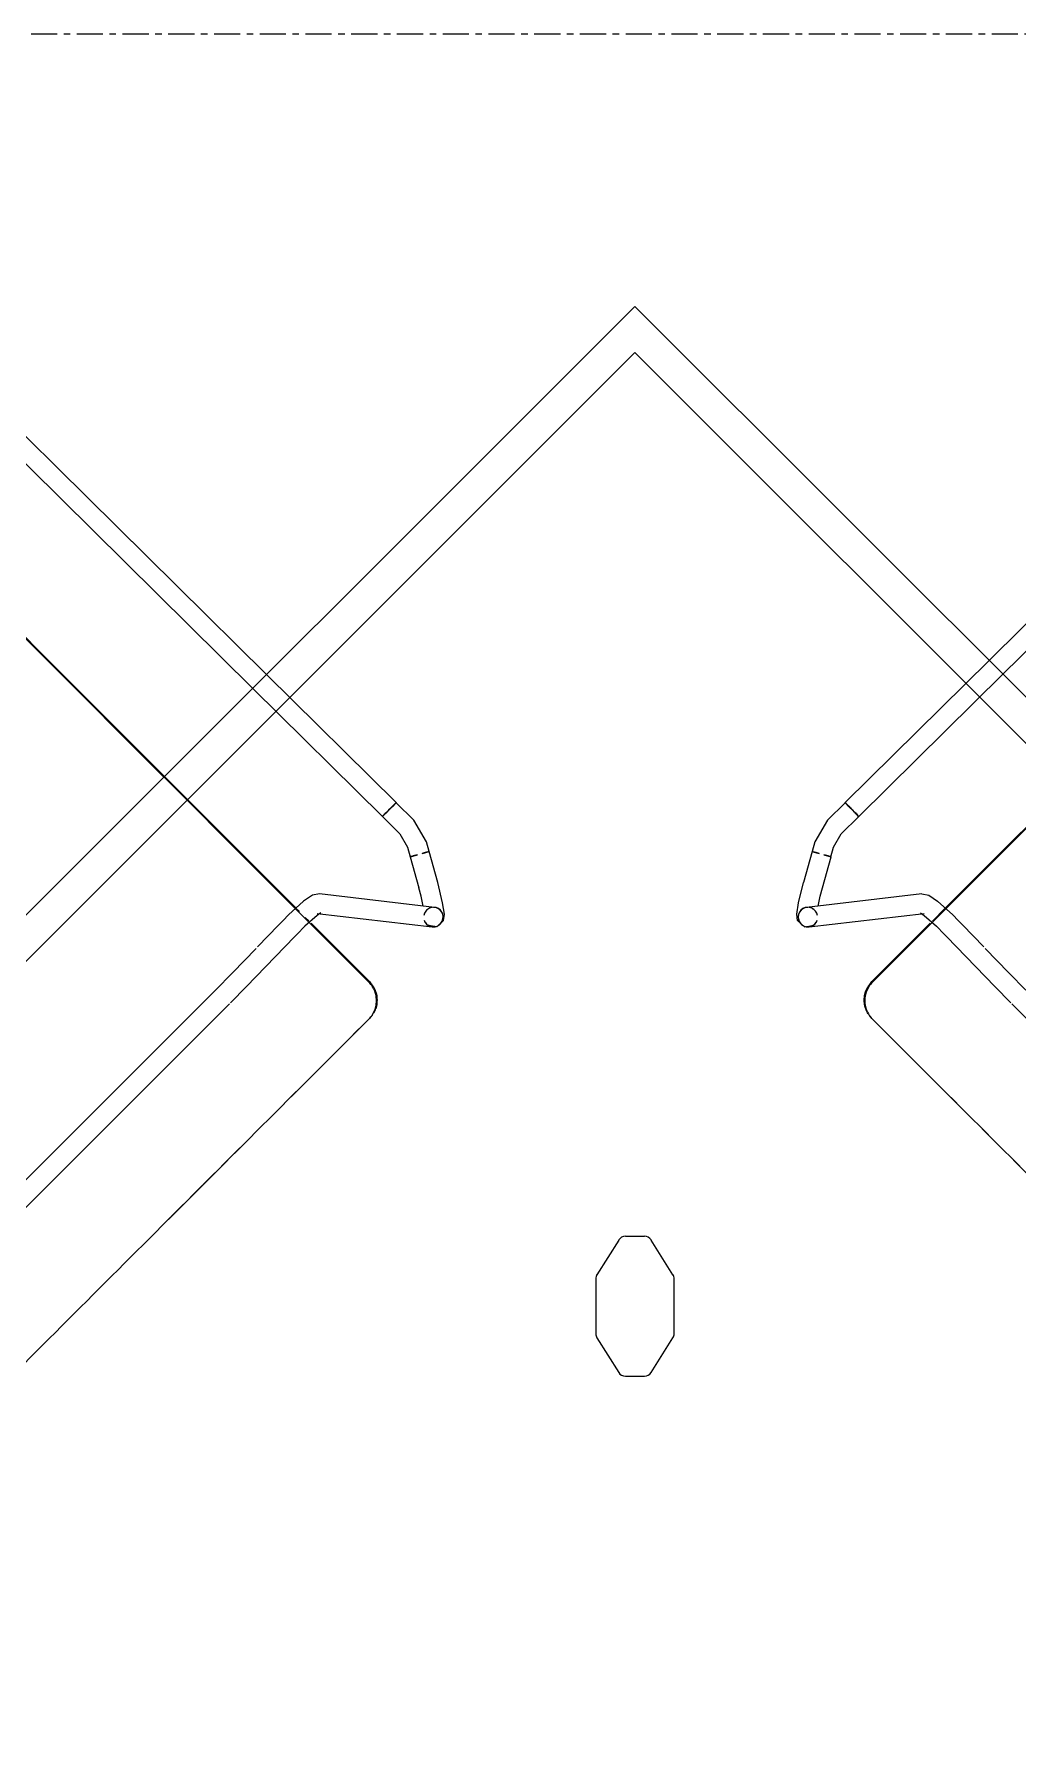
# Model space of a CAD drawing. Header units: inches. Extents: x 29752 to 31446, y 4278 to 5722.
# Drawn here: x 31178.96 to 31197.77, y 4367.96 to 4400.69 of the extents above; entities that cross this region are included whole.
import ezdxf

# ---------------------------------------------------------------- set-up
doc = ezdxf.new("R2010")
doc.units = ezdxf.units.IN
doc.header["$MEASUREMENT"] = 0
doc.linetypes.add('Grid Line 1_2_', pattern=[0.875, 0.5, -0.125, 0.125, -0.125])
doc.layers.add('I-FURN', color=30, linetype='Continuous', lineweight=9)
doc.layers.add('S-GRID', color=1, linetype='Continuous', lineweight=9)

# ---------------------------------------------------------------- blocks, each defined once
blk = doc.blocks.new('Table-Square-Teknion-STBSQ_Qui_With_Power-R2015 - 25_5_ High-6254706-FIRST FLOOR POWER _ SIGNAL')
at = {"layer": 'I-FURN'}
for p, q in [((21, 21), (-21, 21)), ((-21, 21), (-21, -21)), ((-20.375, 20.375), (-20.375, -20.375)), ((20.375, 20.375), (-20.375, 20.375)), ((-8.284, 8.542), (-8.542, 8.284)), ((-7.38, 8.408), (-8.144, 8.582)), ((-6.564, 7.625), (-7.308, 8.368)), ((-8.582, 8.144), (-8.408, 7.38)), ((-6.35, 6.788), (-6.524, 7.552)), ((-8.368, 7.308), (-7.625, 6.564)), ((-6.649, 6.39), (-6.39, 6.649)), ((-7.552, 6.524), (-6.788, 6.35))]:
    blk.add_line(p, q, dxfattribs=at)
for centre, start, end in [((-8.178, 8.436), 77.1761, 135), ((-8.436, 8.178), 135, 192.8239), ((-7.414, 8.262), 45, 77.1761), ((-6.67, 7.519), 12.8239, 45), ((-8.262, 7.414), 192.8239, 225), ((-7.519, 6.67), 225, 257.1761), ((-6.496, 6.755), 315, 12.8239), ((-6.755, 6.496), 257.1761, 315)]:
    blk.add_arc(centre, 0.15, start, end, dxfattribs=at)
blk = doc.blocks.new('HighTower_Alo_Chair - HighTower_Alo_Chair-6256373-FIRST FLOOR POWER _ SIGNAL')
at = {"layer": 'I-FURN'}
for p, q in [((11.422, -5.347), (11.346, 8.592)), ((10.973, 8.222), (11.047, -5.347)), ((8.643, -7.739), (8.645, -5.351)), ((8.66, -5.347), (8.658, -7.739)), ((11.047, -5.347), (11.065, -8.836)), ((11.44, -8.834), (11.422, -5.347)), ((8.658, -7.739), (8.657, -8.909)), ((11.434, -8.835), (11.072, -8.837)), ((11.159, -8.837), (11.415, -8.835)), ((11.415, -8.835), (11.44, -8.835)), ((11.44, -8.835), (11.434, -8.835)), ((11.443, -9.308), (11.44, -8.835)), ((6.459, -8.928), (-6.459, -8.928)), ((6.924, -8.923), (6.459, -8.928)), ((7.571, -8.912), (6.924, -8.923)), ((8.187, -8.901), (7.611, -8.911)), ((8.316, -8.899), (8.187, -8.901)), ((8.463, -8.898), (8.316, -8.899)), ((8.657, -8.916), (8.657, -8.998)), ((8.657, -9.158), (8.657, -9.255)), ((10.542, -10.773), (9.165, -9.031)), ((11.065, -8.837), (11.068, -9.31)), ((11.065, -8.837), (11.09, -8.837)), ((11.072, -8.837), (11.065, -8.837)), ((11.09, -8.837), (11.159, -8.837)), ((-6.459, -9.303), (6.459, -9.303)), ((6.931, -9.298), (6.49, -9.302)), ((6.931, -9.298), (8.247, -9.275)), ((8.247, -9.275), (8.323, -9.274)), ((8.532, -9.274), (8.323, -9.274)), ((8.657, -9.317), (8.655, -10.895)), ((8.871, -9.264), (10.244, -11.002)), ((11.068, -9.31), (10.994, -9.591)), ((11.32, -9.776), (11.443, -9.308)), ((10.899, -9.757), (10.595, -10.294)), ((10.994, -9.591), (10.899, -9.758)), ((10.899, -9.757), (10.902, -9.759)), ((10.9, -9.758), (10.899, -9.757)), ((10.899, -9.758), (10.905, -9.761)), ((10.905, -9.761), (10.899, -9.758)), ((10.958, -9.79), (10.9, -9.758)), ((10.902, -9.759), (10.969, -9.796)), ((10.905, -9.761), (10.921, -9.771)), ((10.921, -9.771), (10.905, -9.761)), ((10.921, -9.771), (10.981, -9.804)), ((10.947, -9.785), (10.921, -9.771)), ((11.02, -9.827), (10.947, -9.785)), ((10.994, -9.811), (10.958, -9.79)), ((10.969, -9.796), (11.006, -9.818)), ((10.981, -9.804), (11.02, -9.827)), ((11.226, -9.943), (11.32, -9.776)), ((10.921, -10.479), (11.226, -9.942)), ((11.105, -9.875), (11.144, -9.897)), ((11.204, -9.931), (11.105, -9.875)), ((11.156, -9.903), (11.119, -9.882)), ((11.131, -9.889), (11.167, -9.909)), ((11.144, -9.897), (11.22, -9.94)), ((11.223, -9.941), (11.156, -9.903)), ((11.167, -9.909), (11.226, -9.942)), ((11.226, -9.943), (11.204, -9.931)), ((11.22, -9.94), (11.226, -9.943)), ((11.226, -9.942), (11.223, -9.941)), ((10.327, -10.714), (10.286, -10.735)), ((10.46, -10.714), (10.416, -10.703)), ((10.5, -10.735), (10.46, -10.714)), ((10.205, -10.887), (10.21, -10.932)), ((10.21, -10.916), (10.212, -10.924)), ((10.239, -10.964), (10.212, -10.924)), ((10.308, -11.065), (10.239, -10.964)), ((10.308, -11.065), (10.488, -11.071)), ((10.488, -11.071), (10.582, -10.996)), ((10.582, -10.867), (10.581, -10.86)), ((8.14, -11.395), (8.155, -11.395))]:
    blk.add_line(p, q, dxfattribs=at)
at = {"layer": 'I-FURN', "flags": 128}
for points in [[(8.645, -5.347), (8.645, -5.066), (8.647, -2.393), (8.65, 0.281)], [(8.665, 0.268), (8.662, -2.401), (8.66, -5.07), (8.66, -5.336)], [(8.64, -10.895), (8.642, -9.317), (8.643, -7.739)], [(9.165, -9.031), (9.053, -8.956), (8.854, -8.918), (8.463, -8.898)], [(8.929, -9.31), (8.841, -9.294), (8.532, -9.274)], [(10.403, -10.604), (10.512, -10.436), (10.595, -10.294)], [(10.416, -10.703), (10.371, -10.703), (10.327, -10.714)], [(10.581, -10.887), (10.576, -10.843), (10.56, -10.801), (10.534, -10.764)], [(10.582, -10.996), (10.714, -10.818), (10.921, -10.479)], [(10.227, -10.801), (10.21, -10.843), (10.205, -10.887)], [(10.21, -10.932), (10.226, -10.974), (10.252, -11.011)], [(10.252, -11.011), (10.286, -11.04), (10.326, -11.061), (10.37, -11.072), (10.415, -11.072), (10.459, -11.061), (10.5, -11.04), (10.534, -11.011), (10.559, -10.974)], [(10.559, -10.974), (10.576, -10.932), (10.581, -10.887)]]:
    blk.add_lwpolyline(points, dxfattribs=at)
at = {"layer": 'I-FURN'}
for centre, major_axis, ratio, start_param, end_param in [((11.253, -8.835), (0.187, 0.001), 0.000559, 2.98329, 3.245089), ((11.253, -8.835), (0.187, 0.001), 0.000559, 3.245089, 3.506889), ((11.253, -8.835), (0.187, 0.001), 0.000559, 2.72149, 2.98329), ((11.253, -8.835), (0.187, 0.001), 0.000559, 3.506889, 3.768688), ((11.253, -8.835), (0.187, 0.001), 0.000559, 1.674293, 2.72149), ((11.253, -8.835), (0.187, 0.001), 0.000559, 3.768688, 4.815886), ((11.253, -8.835), (0.187, 0.001), 0.000559, 0.627095, 1.674293), ((11.253, -8.835), (0.187, 0.001), 0.000559, 4.815886, 6.124882), ((11.253, -8.835), (0.187, 0.001), 0.000559, 0.365296, 0.627095), ((11.253, -8.835), (0.187, 0.001), 0.000559, 0.103497, 0.365296), ((11.253, -8.835), (0.187, 0.001), 0.000559, 6.124882, 6.283185), ((11.253, -8.835), (0.187, 0.001), 0.000559, 0, 0.103497), ((10.396, -10.888), (0.185, 0.028), 0.989631, 1.160615, 1.684213), ((10.396, -10.888), (0.185, 0.028), 0.989631, 5.873004, 6.920201), ((10.396, -10.888), (0.185, 0.028), 0.989631, 2.731411, 3.25501), ((10.396, -10.888), (0.185, 0.028), 0.989631, 3.516809, 3.778609), ((10.396, -10.888), (0.185, 0.028), 0.989631, 4.302207, 4.825806), ((10.396, -10.888), (0.185, 0.028), 0.989631, 4.825806, 5.087605), ((10.396, -10.888), (0.185, 0.028), 0.989631, 5.087605, 5.873004)]:
    blk.add_ellipse(centre, major_axis=major_axis, ratio=ratio, start_param=start_param, end_param=end_param, dxfattribs=at)
blk.add_open_spline([(8.357, -11.345), (8.39, -11.329), (8.454, -11.289), (8.546, -11.196), (8.607, -11.097), (8.621, -11.024), (8.623, -11.006)], degree=3, knots=[0.2857143, 0.2857143, 0.2857143, 0.2857143, 0.4285714, 0.5714286, 0.7857143, 0.8571429, 0.8571429, 0.8571429, 0.8571429], dxfattribs=at)
for points in [[(8.605, -11.112), (8.589, -11.146), (8.549, -11.21), (8.469, -11.288), (8.406, -11.333), (8.372, -11.349)], [(8.655, -10.895), (8.655, -10.971), (8.638, -11.045), (8.605, -11.112)], [(8.628, -11.007), (8.636, -10.97), (8.64, -10.933), (8.64, -10.895)], [(-8.14, -11.395), (-6.33, -11.395), (-2.713, -11.395), (0.904, -11.395), (2.713, -11.395)], [(0, -11.395), (-0.904, -11.395), (-1.809, -11.395), (-2.713, -11.395)], [(2.713, -11.395), (1.808, -11.395), (0.904, -11.395), (0, -11.395)], [(2.713, -11.395), (3.617, -11.395), (4.522, -11.395), (5.426, -11.395)], [(5.426, -11.395), (4.523, -11.395), (3.621, -11.395), (2.718, -11.395)], [(5.426, -11.395), (6.331, -11.395), (7.235, -11.395), (8.14, -11.395)], [(8.14, -11.395), (7.238, -11.395), (6.337, -11.395), (5.436, -11.395)], [(8.14, -11.395), (8.216, -11.395), (8.29, -11.378), (8.357, -11.345)], [(8.253, -11.385), (8.221, -11.392), (8.188, -11.395), (8.155, -11.395)], [(8.372, -11.345), (8.355, -11.354), (8.32, -11.369), (8.284, -11.376), (8.266, -11.379)]]:
    blk.add_open_spline(points, degree=3, dxfattribs=at)
blk = doc.blocks.new('HighTower_Alo_Chair - HighTower_Alo_Chair-V34-FIRST FLOOR POWER _ SIGNAL')
at = {"layer": 'I-FURN'}
for p, q in [((-11.346, 8.592), (-11.419, -4.961)), ((-11.044, -4.961), (-10.974, 8.217)), ((-11.419, -4.961), (-11.44, -8.834)), ((-11.065, -8.836), (-11.044, -4.961)), ((-8.658, -7.739), (-8.66, -5.07)), ((-8.645, -5.066), (-8.643, -7.739)), ((-8.657, -8.91), (-8.658, -7.739)), ((-8.643, -7.739), (-8.642, -9.317)), ((-11.44, -8.835), (-11.443, -9.308)), ((-11.44, -8.835), (-11.415, -8.835)), ((-11.434, -8.835), (-11.44, -8.835)), ((-11.415, -8.835), (-11.434, -8.835)), ((-11.415, -8.835), (-11.09, -8.837)), ((-11.347, -8.836), (-11.415, -8.835)), ((-11.301, -8.836), (-11.347, -8.836)), ((-11.253, -8.836), (-11.301, -8.836)), ((-11.159, -8.837), (-11.253, -8.836)), ((-11.12, -8.837), (-11.159, -8.837)), ((-11.072, -8.837), (-11.12, -8.837)), ((-11.09, -8.837), (-11.065, -8.837)), ((-11.065, -8.837), (-11.072, -8.837)), ((-11.068, -9.31), (-11.065, -8.837)), ((-9.165, -9.031), (-10.542, -10.773)), ((-8.657, -9.257), (-8.657, -8.91)), ((-8.202, -8.901), (-8.316, -8.899)), ((-7.611, -8.911), (-8.202, -8.901)), ((-6.924, -8.923), (-7.571, -8.912)), ((-6.924, -8.923), (-6.459, -8.928)), ((-11.443, -9.308), (-11.32, -9.776)), ((-10.994, -9.591), (-11.068, -9.31)), ((-10.244, -11.002), (-8.871, -9.264)), ((-8.655, -10.895), (-8.657, -9.317)), ((-8.642, -9.317), (-8.64, -10.895)), ((-8.323, -9.274), (-8.247, -9.275)), ((-8.247, -9.275), (-6.931, -9.298)), ((-6.931, -9.298), (-6.49, -9.302)), ((-6.459, -9.303), (6.459, -9.303)), ((-11.32, -9.776), (-11.226, -9.943)), ((-10.947, -9.785), (-11.02, -9.827)), ((-11.02, -9.827), (-10.981, -9.804)), ((-11.006, -9.818), (-10.969, -9.796)), ((-10.899, -9.758), (-10.994, -9.591)), ((-10.958, -9.79), (-10.994, -9.811)), ((-10.981, -9.804), (-10.921, -9.771)), ((-10.969, -9.796), (-10.902, -9.759)), ((-10.9, -9.758), (-10.958, -9.79)), ((-10.921, -9.771), (-10.947, -9.785)), ((-10.921, -9.771), (-10.905, -9.761)), ((-10.905, -9.761), (-10.921, -9.771)), ((-10.905, -9.761), (-10.899, -9.758)), ((-10.899, -9.758), (-10.905, -9.761)), ((-10.902, -9.759), (-10.899, -9.757)), ((-10.899, -9.757), (-10.9, -9.758)), ((-10.595, -10.294), (-10.899, -9.757)), ((-11.105, -9.875), (-11.226, -9.943)), ((-11.226, -9.943), (-11.22, -9.94)), ((-11.226, -9.942), (-10.921, -10.479)), ((-11.223, -9.941), (-11.131, -9.889)), ((-11.21, -9.934), (-11.223, -9.941)), ((-11.22, -9.94), (-11.144, -9.897)), ((-11.156, -9.903), (-11.21, -9.934)), ((-11.119, -9.882), (-11.156, -9.903)), ((-11.144, -9.897), (-11.105, -9.875)), ((-10.46, -10.714), (-10.5, -10.735)), ((-10.416, -10.703), (-10.46, -10.714)), ((-10.286, -10.735), (-10.327, -10.714)), ((-10.581, -10.86), (-10.582, -10.867)), ((-10.576, -10.843), (-10.581, -10.887)), ((-10.308, -11.065), (-10.239, -10.964)), ((-10.239, -10.964), (-10.212, -10.924)), ((-10.212, -10.924), (-10.21, -10.916)), ((-10.21, -10.932), (-10.205, -10.887)), ((-8.155, -11.395), (-8.14, -11.395))]:
    blk.add_line(p, q, dxfattribs=at)
at = {"layer": 'I-FURN', "flags": 128}
for points in [[(-9.165, -9.031), (-9.053, -8.956), (-8.854, -8.918), (-8.463, -8.898), (-8.316, -8.899)], [(-8.929, -9.31), (-8.841, -9.294), (-8.532, -9.274), (-8.323, -9.274)], [(-10.403, -10.604), (-10.512, -10.436), (-10.595, -10.294)], [(-10.308, -11.065), (-10.488, -11.071), (-10.582, -10.996), (-10.714, -10.818), (-10.921, -10.479)], [(-10.534, -10.764), (-10.56, -10.801), (-10.576, -10.843)], [(-10.327, -10.714), (-10.371, -10.703), (-10.416, -10.703)], [(-10.581, -10.887), (-10.576, -10.932), (-10.559, -10.974), (-10.534, -11.011)], [(-10.5, -11.04), (-10.459, -11.061), (-10.415, -11.072), (-10.37, -11.072), (-10.326, -11.061), (-10.286, -11.04), (-10.252, -11.011)], [(-10.252, -11.011), (-10.226, -10.974), (-10.21, -10.932)], [(-10.205, -10.887), (-10.21, -10.843), (-10.227, -10.801)]]:
    blk.add_lwpolyline(points, dxfattribs=at)
at = {"layer": 'I-FURN'}
for centre, major_axis, ratio, start_param, end_param in [((-11.253, -8.835), (-0.187, 0.001), 0.000559, 0, 0.158303), ((-11.253, -8.835), (-0.187, 0.001), 0.000559, 6.179689, 6.283185), ((-11.253, -8.835), (-0.187, 0.001), 0.000559, 5.917889, 6.179689), ((-11.253, -8.835), (-0.187, 0.001), 0.000559, 0.158303, 0.420102), ((-11.253, -8.835), (-0.187, 0.001), 0.000559, 5.65609, 5.917889), ((-11.253, -8.835), (-0.187, 0.001), 0.000559, 0.420102, 0.681902), ((-11.253, -8.835), (-0.187, 0.001), 0.000559, 5.132491, 5.65609), ((-11.253, -8.835), (-0.187, 0.001), 0.000559, 0.681902, 0.943701), ((-11.253, -8.835), (-0.187, 0.001), 0.000559, 0.943701, 1.2055), ((-11.253, -8.835), (-0.187, 0.001), 0.000559, 4.608892, 5.132491), ((-11.253, -8.835), (-0.187, 0.001), 0.000559, 1.2055, 1.4673), ((-11.253, -8.835), (-0.187, 0.001), 0.000559, 1.4673, 2.514497), ((-11.253, -8.835), (-0.187, 0.001), 0.000559, 3.561695, 4.608892), ((-11.253, -8.835), (-0.187, 0.001), 0.000559, 2.514497, 2.776297), ((-11.253, -8.835), (-0.187, 0.001), 0.000559, 3.299896, 3.561695), ((-11.253, -8.835), (-0.187, 0.001), 0.000559, 2.776297, 3.038096), ((-11.253, -8.835), (-0.187, 0.001), 0.000559, 3.038096, 3.299896), ((-10.396, -10.888), (-0.185, 0.028), 0.989631, 5.646169, 6.693367), ((-10.396, -10.888), (-0.185, 0.028), 0.989631, 4.598972, 5.122571), ((-10.396, -10.888), (-0.185, 0.028), 0.989631, 0.410182, 1.457379), ((-10.396, -10.888), (-0.185, 0.028), 0.989631, 1.457379, 1.980978), ((-10.396, -10.888), (-0.185, 0.028), 0.989631, 2.504577, 2.766376), ((-10.396, -10.888), (-0.185, 0.028), 0.989631, 3.028176, 3.551774)]:
    blk.add_ellipse(centre, major_axis=major_axis, ratio=ratio, start_param=start_param, end_param=end_param, dxfattribs=at)
for points in [[(-8.642, -11.007), (-8.651, -10.97), (-8.655, -10.933), (-8.655, -10.895)], [(-8.64, -10.895), (-8.64, -10.933), (-8.636, -10.97), (-8.627, -11.007)], [(-8.605, -11.112), (-8.614, -11.095), (-8.629, -11.061), (-8.636, -11.024), (-8.639, -11.006)], [(-8.627, -11.007), (-8.619, -11.043), (-8.594, -11.113), (-8.534, -11.21), (-8.48, -11.261), (-8.452, -11.286)], [(-8.546, -11.207), (-8.569, -11.178), (-8.592, -11.146), (-8.608, -11.113)], [(-8.467, -11.286), (-8.496, -11.263), (-8.521, -11.236), (-8.546, -11.207)], [(-8.372, -11.345), (-8.405, -11.329), (-8.438, -11.309), (-8.467, -11.286)], [(-8.452, -11.286), (-8.422, -11.309), (-8.391, -11.332), (-8.357, -11.348)], [(-8.267, -11.382), (-8.303, -11.374), (-8.338, -11.362), (-8.372, -11.345)], [(-8.155, -11.395), (-8.188, -11.395), (-8.221, -11.392), (-8.253, -11.385)], [(-5.436, -11.395), (-6.337, -11.395), (-7.238, -11.395), (-8.14, -11.395)], [(-8.14, -11.395), (-7.235, -11.395), (-6.33, -11.395), (-5.426, -11.395)], [(-2.718, -11.395), (-3.62, -11.395), (-4.523, -11.395), (-5.426, -11.395)]]:
    blk.add_open_spline(points, degree=3, dxfattribs=at)
for points, knots in [([(-8.357, -11.345), (-8.34, -11.354), (-8.271, -11.382), (-8.197, -11.395), (-8.14, -11.395)], [0.7142857, 0.7142857, 0.7142857, 0.7142857, 0.7857143, 1, 1, 1, 1]), ([(-5.426, -11.395), (-4.521, -11.395), (-1.809, -11.395), (2.713, -11.395), (6.331, -11.395), (8.14, -11.395)], [-0.8333333, -0.8333333, -0.8333333, -0.8333333, -0.6666667, -0.3333333, 0, 0, 0, 0])]:
    blk.add_open_spline(points, degree=3, knots=knots, dxfattribs=at)

msp = doc.modelspace()

# ---------------------------------------------------------------- linework, layer by layer
at = {"layer": 'S-GRID', "linetype": 'Grid Line 1_2_'}
msp.add_line((31446.272, 4400.686), (29775.662, 4400.686), dxfattribs=at)

# ---------------------------------------------------------------- block references
at = {"layer": 'I-FURN'}
for name, p, rotation in [('HighTower_Alo_Chair - HighTower_Alo_Chair-6256373-FIRST FLOOR POWER _ SIGNAL', (31171.545, 4384.133), 45.00000000000016), ('HighTower_Alo_Chair - HighTower_Alo_Chair-V34-FIRST FLOOR POWER _ SIGNAL', (31208.805, 4384.133), 315.0000000000035), ('Table-Square-Teknion-STBSQ_Qui_With_Power-R2015 - 25_5_ High-6254706-FIRST FLOOR POWER _ SIGNAL', (31190.448, 4365.776), 315.0000000000003)]:
    msp.add_blockref(name, p, dxfattribs=dict(at, rotation=rotation))

doc.saveas('drawing.dxf')
